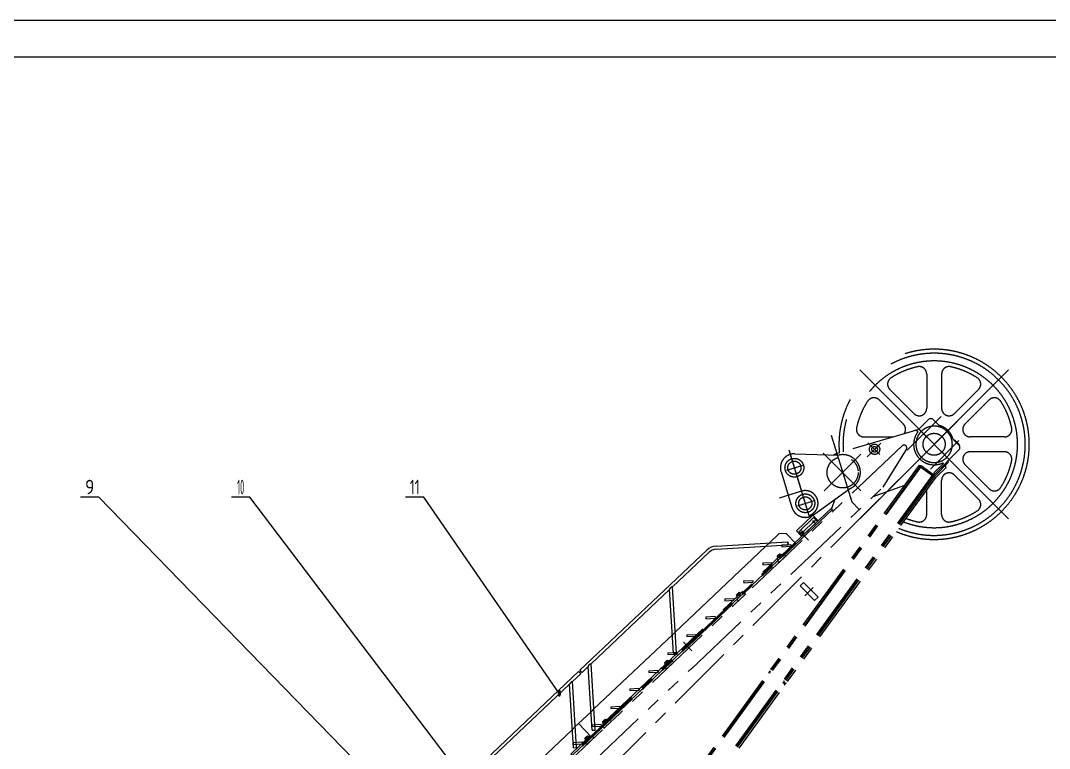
# Model space of a CAD drawing. Header units: millimetres. Extents: x 0 to 42000, y -1158 to 29700.
# Drawn here: x 14557 to 28569, y 19782 to 29700 of the extents above; entities that cross this region are included whole.
import ezdxf
from ezdxf.enums import TextEntityAlignment as Align

# ---------------------------------------------------------------- set-up
doc = ezdxf.new("R2010")
doc.units = ezdxf.units.MM
doc.header["$LTSCALE"] = 1000
for name, pattern in [('F', [0.75, 0.5, -0.25]), ('G', [2, 1.25, -0.25, 0.25, -0.25]), ('K', [2.5, 1.25, -0.25, 0.25, -0.25, 0.25, -0.25])]:
    doc.linetypes.add(name, pattern=pattern)
for name, color, linetype in [('01', 7, 'Continuous'), ('02', 1, 'Continuous'), ('04', 2, 'F'), ('05', 4, 'G'), ('07', 6, 'K'), ('11', 3, 'Continuous')]:
    doc.layers.add(name, color=color, linetype=linetype)
doc.styles.get("Standard").update_dxf_attribs({"font": 'isocp', "width": 0.707, "bigfont": 'intecad.shx'})

# ---------------------------------------------------------------- blocks, each defined once
blk = doc.blocks.new('Q7')
at = {"layer": '07', "linetype": 'K', "ltscale": 0.75}
for points in [[(59716, 7165), (59729, 7152), (59754, 7176)], [(60154, 6732), (60155, 6752), (60145, 6741)], [(60122, 6661), (60122, 6690), (60108, 6676)], [(59956, 6553), (59948, 6542), (59965, 6531)], [(57018, 4635), (57003, 4621), (57023, 4612), (57027, 4616)], [(57715, 3872), (57708, 3863), (57709, 3862), (57729, 3866)], [(57733, 3863), (57729, 3866), (57709, 3862), (57729, 3858)]]:
    blk.add_hatch(color=6, dxfattribs=at).paths.add_polyline_path(points)
h = blk.add_hatch(color=6, dxfattribs=at)
h.paths.add_polyline_path([(57723, 3884), (57715, 3872), (57729, 3858)])
h.paths.add_polyline_path([(57715, 3872), (57709, 3864), (57712, 3861), (57729, 3858)])
h.paths.add_polyline_path([(57709, 3864), (57707, 3862), (57712, 3861)])
h = blk.add_hatch(color=6, dxfattribs=at)
h.paths.add_polyline_path([(57723, 3884), (57715, 3872), (57729, 3866), (57735, 3867)])
h.paths.add_polyline_path([(57729, 3866), (57733, 3863), (57735, 3867)])
h = blk.add_hatch(color=6, dxfattribs=at)
h.paths.add_polyline_path([(57918, 3716), (57920, 3719), (57905, 3733), (57898, 3723)])
h.paths.add_polyline_path([(57916, 3747), (57905, 3733), (57920, 3719), (57924, 3725)])
h = blk.add_hatch(color=6, dxfattribs=at)
h.paths.add_polyline_path([(57920, 3720), (57915, 3713), (57930, 3691), (57938, 3702)])
h.paths.add_polyline_path([(57925, 3727), (57920, 3720), (57938, 3702), (57949, 3716)])
at = {"layer": '05', "color": 4, "linetype": 'G', "ltscale": 4}
blk.add_line((58949, 7985), (60976, 5958), dxfattribs=at)
at = {"layer": '05', "color": 4, "linetype": 'G', "ltscale": 0.75}
blk.add_line((60279, 7289), (47232, -5758), dxfattribs=at)
at = {"layer": '07', "color": 6, "linetype": 'K', "ltscale": 4}
for p, q in [((60976, 7985), (58949, 5958)), ((59861, 7929), (59861, 7463)), ((60064, 7929), (60064, 7463)), ((59358, 7720), (59687, 7391)), ((60567, 7720), (60238, 7391)), ((59214, 7577), (59543, 7248)), ((60710, 7577), (60381, 7248)), ((59006, 7073), (59408, 7073)), ((60919, 7073), (60454, 7073)), ((60919, 6870), (60454, 6870)), ((60710, 6367), (60381, 6696)), ((60064, 6015), (60064, 6481)), ((60567, 6224), (60238, 6553)), ((59861, 6015), (59861, 6345))]:
    blk.add_line(p, q, dxfattribs=at)
at = {"layer": '07', "color": 6, "linetype": 'K', "ltscale": 0.75}
for p, q in [((60056, 7353), (59594, 6891)), ((59756, 7178), (59895, 7318)), ((59940, 7318), (59895, 7318)), ((60022, 7236), (59940, 7318)), ((59754, 7176), (58640, 6845)), ((59711, 7169), (59703, 7161)), ((59740, 7141), (59711, 7169)), ((59756, 7178), (59867, 7067)), ((59911, 6634), (60300, 7023)), ((60226, 7032), (60308, 6950)), ((60243, 7030), (60236, 7023)), ((60308, 6966), (60243, 7030)), ((59527, 6951), (53726, 1454)), ((57984, 6899), (58273, 5952)), ((59050, 6802), (59236, 6989)), ((59223, 6832), (59061, 6993)), ((59269, 6390), (59585, 6903)), ((60308, 6905), (59956, 6553)), ((60169, 6765), (60057, 6877)), ((60300, 6958), (60308, 6966)), ((60308, 6950), (60308, 6905)), ((58065, 6844), (58668, 6825)), ((58453, 6852), (58966, 6339)), ((58966, 6839), (58466, 6339)), ((60159, 6727), (59971, 6540)), ((60159, 6727), (60145, 6741)), ((60154, 6732), (60155, 6752)), ((53769, -1553), (59763, 6688)), ((53785, -1565), (59784, 6684)), ((53793, -1571), (59780, 6662)), ((57877, 6598), (57927, 6432)), ((57957, 6622), (58179, 6690)), ((59763, 6688), (59778, 6677)), ((59780, 6662), (59939, 6546)), ((59784, 6684), (59959, 6557)), ((60088, 6712), (59962, 6586)), ((60125, 6658), (59990, 6523)), ((60088, 6712), (60081, 6719)), ((60125, 6658), (60108, 6676)), ((60122, 6661), (60122, 6690)), ((53952, -1686), (59951, 6562)), ((53960, -1692), (59959, 6557)), ((53976, -1704), (59971, 6540)), ((53996, -1718), (59990, 6523)), ((59965, 6531), (59948, 6542)), ((59965, 6531), (59956, 6553)), ((56651, 3910), (59269, 6390)), ((57927, 6432), (57975, 6277)), ((58319, 6013), (58809, 6365)), ((59559, 6410), (59127, 6256)), ((57975, 6277), (58025, 6112)), ((58106, 6136), (58342, 6209)), ((58610, 6223), (58564, 6095)), ((58566, 6102), (53694, 1486)), ((58576, 6083), (53708, 1472)), ((58564, 6095), (58593, 6066)), ((58087, 5792), (58312, 6006)), ((58321, 5973), (58119, 5781)), ((58350, 5943), (58148, 5751)), ((58373, 5919), (58170, 5727)), ((58336, 5902), (58308, 5932)), ((58312, 6006), (58375, 5939)), ((58373, 5919), (58321, 5973)), ((58364, 5928), (58375, 5939)), ((58087, 5792), (58150, 5726)), ((58170, 5727), (58119, 5781)), ((58142, 5781), (58251, 5667)), ((58152, 5755), (58203, 5803)), ((58154, 5799), (58194, 5757)), ((58189, 5762), (58163, 5790)), ((58150, 5726), (58161, 5736)), ((58137, 5042), (58183, 5087)), ((58381, 4889), (58183, 5087)), ((58335, 4844), (58137, 5042)), ((58199, 4906), (58313, 5019)), ((58335, 4844), (58381, 4889)), ((57025, 4614), (57011, 4628)), ((57025, 4614), (57011, 4628)), ((57027, 4616), (57018, 4635)), ((57023, 4612), (57003, 4621)), ((56551, 4274), (56660, 4159)), ((53892, 1296), (56657, 3916)), ((57735, 3867), (57707, 3862)), ((57708, 3863), (57729, 3858)), ((57733, 3863), (57715, 3872)), ((57735, 3867), (57723, 3884)), ((57918, 3716), (57898, 3723)), ((57920, 3719), (57904, 3731)), ((57920, 3719), (57905, 3733)), ((57915, 3713), (57930, 3691)), ((57924, 3725), (57916, 3747)), ((57925, 3727), (57949, 3716))]:
    blk.add_line(p, q, dxfattribs=at)
at = {"layer": '07', "color": 6, "linetype": 'K'}
for p, q in [((58562, 7095), (58840, 6186)), ((57988, 6885), (58147, 6366)), ((58157, 6333), (57850, 6239)), ((58818, 6258), (58840, 6186)), ((58840, 6186), (58946, 6080))]:
    blk.add_line(p, q, dxfattribs=at)
at = {"layer": '07', "color": 6, "linetype": 'K', "ltscale": 0.75}
for centre, radius in [((59962, 6972), 150), ((59151, 6904), 70), ((59151, 6904), 38), ((58059, 6653), 89.5), ((58716, 6589), 212), ((58207, 6167), 89.5), ((58323, 5917), 8.75), ((58175, 5777), 8.75)]:
    blk.add_circle(centre, radius, dxfattribs=at)
at = {"layer": '07', "color": 6, "linetype": 'K'}
for centre in [(58059, 6653), (58208, 6168)]:
    blk.add_circle(centre, 128, dxfattribs=at)
at = {"layer": '07', "color": 6, "linetype": 'K', "ltscale": 4}
for centre, radius, start, end in [((59962, 6972), 1296, 246.7472, 185.2182), ((59962, 6972), 1241, 247.3165, 184.7134), ((59962, 6972), 1136, 248.5718, 183.601), ((59962, 6972), 1080, 102.0097, 122.9903), ((59759, 7929), 102, 360, 102.0097), ((60166, 7929), 102, 77.9903, 180), ((59962, 6972), 1080, 57.0097, 77.9903), ((59430, 7792), 102, 122.9903, 225), ((60495, 7792), 102, 315, 57.0097), ((59142, 7504), 102, 45, 147.0097), ((60783, 7504), 102, 32.9903, 135), ((59962, 6972), 1080, 147.0097, 167.9903), ((59759, 7463), 102, 225, 360), ((60166, 7463), 102, 180, 315), ((59962, 6972), 1080, 12.0097, 32.9903), ((59006, 7175), 102, 167.9903, 270), ((59471, 7175), 102, 325.0758, 45), ((60454, 7175), 102, 135, 270), ((60919, 7175), 102, 270, 12.0097), ((60454, 6768), 102, 90, 225), ((60919, 6768), 102, 347.9903, 90), ((59962, 6972), 1080, 327.0097, 347.9903), ((60166, 6481), 102, 45, 180), ((60783, 6439), 102, 225, 327.0097), ((60495, 6152), 102, 302.9903, 45), ((59962, 6972), 1080, 282.0097, 302.9903), ((59962, 6972), 1080, 249.354, 257.9903), ((59759, 6015), 102, 257.9903, 360), ((60166, 6015), 102, 180, 282.0097)]:
    blk.add_arc(centre, radius, start, end, dxfattribs=at)
at = {"layer": '07', "color": 6, "linetype": 'K', "ltscale": 0.75}
for centre, radius, start, end in [((59962, 6972), 248, 135, 225), ((59962, 6972), 248, 45, 135), ((60040, 7253), 25, 225, 254.5573), ((59962, 6972), 267, 15.4427, 74.5573), ((59962, 6972), 248, 315, 45), ((59962, 6972), 279, 142.8281, 295.0926), ((60244, 7050), 25, 195.4427, 225), ((59553, 6923), 37.9, 328.1254, 134.5847), ((58059, 6653), 190, 132.1257, 197), ((58059, 6653), 190, 87.7569, 132.1257), ((58716, 6589), 267, 106.5913, 116.5946), ((58716, 6589), 242, 292.4216, 101.5784), ((59962, 6972), 248, 225, 315), ((59976, 6572), 19, 135, 225), ((58207, 6167), 190, 197, 261.7104), ((58207, 6167), 190, 261.7104, 305.745)]:
    blk.add_arc(centre, radius, start, end, dxfattribs=at)
at = {"layer": '07', "color": 6, "linetype": 'K'}
blk.add_arc((58208, 6168), 173, 287.0608, 107.0608, dxfattribs=at)
blk = doc.blocks.new('13-1')
at = {"ltscale": 1.5}
for p, q in [((40551, 46360), (41110, 47026)), ((40583, 46333), (41165, 47026)), ((40989, 47065), (40989, 47029)), ((40992, 47065), (40989, 47065)), ((40992, 47029), (40989, 47029)), ((40992, 47068), (43371, 47068)), ((40992, 47068), (40992, 47026)), ((40992, 47026), (41110, 47026)), ((41165, 47026), (42634, 47026)), ((42076, 46360), (42634, 47026)), ((42108, 46333), (42690, 47026)), ((42690, 47026), (43371, 47026)), ((43476, 46988), (44223, 46361)), ((43503, 47020), (44250, 46394)), ((40478, 46553), (40713, 46553)), ((40478, 46299), (40478, 46553)), ((40768, 46553), (42238, 46553)), ((42293, 46553), (43994, 46553)), ((44060, 46553), (44238, 46553)), ((44313, 46489), (44238, 46553)), ((44313, 46299), (44313, 46489)), ((40478, 46299), (44313, 46299)), ((40551, 46360), (40583, 46333)), ((42076, 46360), (42108, 46333))]:
    blk.add_line(p, q, dxfattribs=at)
for p, q in [((44250, 46394), (44223, 46361)), ((44250, 46389), (44227, 46362)), ((40701, 46299), (40681, 46268)), ((40814, 46299), (40833, 46268)), ((41869, 46299), (41849, 46268)), ((41982, 46299), (42001, 46268)), ((43216, 46299), (43196, 46268)), ((43329, 46299), (43348, 46268)), ((43978, 46299), (43958, 46268)), ((44091, 46299), (44110, 46268))]:
    blk.add_line(p, q)
at = {"ltscale": 2}
for p, q in [((40681, 46268), (40833, 46268)), ((41849, 46268), (42001, 46268)), ((43196, 46268), (43348, 46268)), ((43958, 46268), (44110, 46268))]:
    blk.add_line(p, q, dxfattribs=at)
at = {"ltscale": 1.5}
for centre in [(40757, 46324), (41925, 46324), (43272, 46324), (44034, 46324)]:
    blk.add_circle(centre, 11, dxfattribs=at)
for centre in [(41137, 46986), (42662, 46986)]:
    blk.add_arc(centre, 49.1, 55.775, 124.225, dxfattribs=at)
at = {"layer": '01', "color": 7, "linetype": 'Continuous', "ltscale": 1.5}
for p, q in [((44248, 46391), (44250, 46389)), ((44225, 46364), (44227, 46362))]:
    blk.add_line(p, q, dxfattribs=at)
at = {"layer": '01', "color": 7, "linetype": 'Continuous'}
for p, q in [((40757, 46341), (40742, 46332)), ((40742, 46332), (40742, 46316)), ((40742, 46316), (40757, 46308)), ((40772, 46332), (40757, 46341)), ((40757, 46308), (40772, 46316)), ((40772, 46316), (40772, 46332)), ((41925, 46341), (41910, 46332)), ((41910, 46332), (41910, 46316)), ((41910, 46316), (41925, 46308)), ((41940, 46332), (41925, 46341)), ((41925, 46308), (41940, 46316)), ((41940, 46316), (41940, 46332)), ((43272, 46341), (43257, 46332)), ((43257, 46332), (43257, 46316)), ((43257, 46316), (43272, 46308)), ((43287, 46332), (43272, 46341)), ((43272, 46308), (43287, 46316)), ((43287, 46316), (43287, 46332)), ((44034, 46341), (44019, 46332)), ((44019, 46332), (44019, 46316)), ((44019, 46316), (44034, 46308)), ((44049, 46332), (44034, 46341)), ((44034, 46308), (44049, 46316)), ((44049, 46316), (44049, 46332))]:
    blk.add_line(p, q, dxfattribs=at)
for radius in [205, 163]:
    blk.add_arc((43371, 46863), radius, 50, 90, dxfattribs=at)
at = {"layer": '04', "color": 2, "linetype": 'F'}
for p, q in [((40713, 46553), (40768, 46553)), ((42238, 46553), (42293, 46553))]:
    blk.add_line(p, q, dxfattribs=at)
at = {"layer": '04'}
for p, q in [((43994, 46553), (44060, 46553)), ((40598, 46418), (40582, 46399)), ((40582, 46399), (40678, 46318)), ((40598, 46418), (40694, 46337)), ((40955, 46418), (40939, 46399)), ((40939, 46399), (41034, 46318)), ((40955, 46418), (41050, 46337)), ((41311, 46418), (41295, 46399)), ((41295, 46399), (41391, 46318)), ((41311, 46418), (41407, 46337)), ((41667, 46418), (41651, 46399)), ((41651, 46399), (41747, 46318)), ((41667, 46418), (41763, 46337)), ((42023, 46418), (42007, 46399)), ((42007, 46399), (42103, 46318)), ((42023, 46418), (42119, 46337)), ((42380, 46418), (42364, 46399)), ((42364, 46399), (42459, 46318)), ((42380, 46418), (42475, 46337)), ((42736, 46418), (42720, 46399)), ((42720, 46399), (42816, 46318)), ((42736, 46418), (42832, 46337)), ((43092, 46418), (43076, 46399)), ((43076, 46399), (43172, 46318)), ((43092, 46418), (43188, 46337)), ((43448, 46418), (43432, 46399)), ((43432, 46399), (43528, 46318)), ((43448, 46418), (43544, 46337)), ((43805, 46418), (43789, 46399)), ((43789, 46399), (43884, 46318)), ((43805, 46418), (43901, 46337)), ((44161, 46418), (44145, 46399)), ((44145, 46399), (44241, 46318)), ((44161, 46418), (44257, 46337)), ((40694, 46337), (40678, 46318)), ((40732, 46349), (40701, 46299)), ((40746, 46324), (40768, 46324)), ((40782, 46349), (40814, 46299)), ((41050, 46337), (41034, 46318)), ((41407, 46337), (41391, 46318)), ((41763, 46337), (41747, 46318)), ((41900, 46349), (41869, 46299)), ((41950, 46349), (41982, 46299)), ((42119, 46337), (42103, 46318)), ((42475, 46337), (42459, 46318)), ((42832, 46337), (42816, 46318)), ((43188, 46337), (43172, 46318)), ((43247, 46349), (43216, 46299)), ((43297, 46349), (43329, 46299)), ((43544, 46337), (43528, 46318)), ((43901, 46337), (43884, 46318)), ((44009, 46349), (43978, 46299)), ((44059, 46349), (44091, 46299)), ((44257, 46337), (44241, 46318))]:
    blk.add_line(p, q, dxfattribs=at)
at = {"layer": '04', "color": 2, "linetype": 'F', "ltscale": 2}
for p, q in [((40732, 46349), (40782, 46349)), ((41900, 46349), (41950, 46349)), ((43247, 46349), (43297, 46349)), ((44009, 46349), (44059, 46349))]:
    blk.add_line(p, q, dxfattribs=at)
at = {"layer": '04', "color": 2, "linetype": 'F'}
for centre in [(40757, 46324), (41925, 46324), (43272, 46324), (44034, 46324)]:
    blk.add_circle(centre, 11, dxfattribs=at)
at = {"layer": '05', "color": 4, "linetype": 'G', "ltscale": 1.5}
for p, q in [((40720, 46324), (44068, 46324)), ((40757, 46299), (40757, 46352)), ((41925, 46299), (41925, 46352)), ((43272, 46299), (43272, 46352)), ((44034, 46299), (44034, 46356))]:
    blk.add_line(p, q, dxfattribs=at)
blk = doc.blocks.new('12-1')
at = {"ltscale": 1.5}
for p, q in [((49528, 46463), (50087, 47129)), ((49560, 46436), (50142, 47129)), ((50013, 47168), (50013, 47132)), ((50016, 47168), (50013, 47168)), ((50016, 47132), (50013, 47132)), ((50016, 47171), (50016, 47129)), ((50016, 47171), (52035, 47171)), ((50016, 47129), (50087, 47129)), ((50142, 47129), (51828, 47129)), ((51269, 46463), (51828, 47129)), ((51302, 46436), (51883, 47129)), ((51883, 47129), (52035, 47129)), ((52035, 47171), (52035, 47129)), ((52035, 47168), (52038, 47168)), ((52035, 47132), (52038, 47132)), ((52038, 47168), (52038, 47132)), ((49528, 46463), (49560, 46436)), ((51269, 46463), (51302, 46436))]:
    blk.add_line(p, q, dxfattribs=at)
for p, q in [((49616, 46656), (49489, 46507)), ((49616, 46656), (49690, 46656)), ((49745, 46656), (51431, 46656)), ((51486, 46656), (51546, 46656)), ((51546, 46656), (51546, 46402)), ((49489, 46507), (49489, 46402)), ((49489, 46402), (51546, 46402)), ((49662, 46402), (49642, 46371)), ((49775, 46402), (49794, 46371)), ((50475, 46402), (50455, 46371)), ((50588, 46402), (50607, 46371)), ((51440, 46402), (51420, 46371)), ((51546, 46412), (51572, 46371))]:
    blk.add_line(p, q)
at = {"ltscale": 2}
for p, q in [((49642, 46371), (49794, 46371)), ((50455, 46371), (50607, 46371)), ((51420, 46371), (51572, 46371))]:
    blk.add_line(p, q, dxfattribs=at)
at = {"ltscale": 1.5}
for centre in [(50114, 47088), (51856, 47088)]:
    blk.add_arc(centre, 49.1, 55.775, 124.225, dxfattribs=at)
at = {"layer": '01', "color": 7, "linetype": 'Continuous'}
for p, q in [((49718, 46444), (49703, 46435)), ((49703, 46435), (49703, 46419)), ((49703, 46419), (49718, 46411)), ((49733, 46435), (49718, 46444)), ((49718, 46411), (49733, 46419)), ((49733, 46419), (49733, 46435)), ((50531, 46444), (50516, 46435)), ((50516, 46435), (50516, 46419)), ((50516, 46419), (50531, 46411)), ((50546, 46435), (50531, 46444)), ((50531, 46411), (50546, 46419)), ((50546, 46419), (50546, 46435)), ((51496, 46444), (51481, 46435)), ((51481, 46435), (51481, 46419)), ((51481, 46419), (51496, 46411)), ((51511, 46435), (51496, 46444)), ((51496, 46411), (51511, 46419)), ((51511, 46419), (51511, 46435))]:
    blk.add_line(p, q, dxfattribs=at)
at = {"layer": '04'}
for p, q in [((49533, 46521), (49517, 46501)), ((49533, 46521), (49629, 46440)), ((49890, 46521), (49873, 46501)), ((49890, 46521), (49985, 46440)), ((50246, 46521), (50230, 46501)), ((50246, 46521), (50342, 46440)), ((50602, 46521), (50586, 46501)), ((50602, 46521), (50698, 46440)), ((50958, 46521), (50942, 46501)), ((50958, 46521), (51054, 46440)), ((51315, 46521), (51299, 46501)), ((51315, 46521), (51410, 46440)), ((49517, 46501), (49613, 46421)), ((49629, 46440), (49613, 46421)), ((49693, 46452), (49662, 46402)), ((49743, 46452), (49775, 46402)), ((49873, 46501), (49969, 46421)), ((49985, 46440), (49969, 46421)), ((50230, 46501), (50325, 46421)), ((50342, 46440), (50325, 46421)), ((50506, 46452), (50475, 46402)), ((50556, 46452), (50588, 46402)), ((50586, 46501), (50682, 46421)), ((50698, 46440), (50682, 46421)), ((50942, 46501), (51038, 46421)), ((51054, 46440), (51038, 46421)), ((51299, 46501), (51394, 46421)), ((51410, 46440), (51394, 46421))]:
    blk.add_line(p, q, dxfattribs=at)
at = {"layer": '04', "color": 2, "linetype": 'F'}
for p, q in [((49745, 46656), (49690, 46656)), ((51431, 46656), (51486, 46656)), ((51471, 46452), (51440, 46402)), ((51521, 46452), (51546, 46412))]:
    blk.add_line(p, q, dxfattribs=at)
at = {"layer": '04', "color": 2, "linetype": 'F', "ltscale": 2}
for p, q in [((49693, 46452), (49743, 46452)), ((50506, 46452), (50556, 46452)), ((51471, 46452), (51521, 46452))]:
    blk.add_line(p, q, dxfattribs=at)
at = {"layer": '04', "color": 2, "linetype": 'F'}
for centre in [(49718, 46427), (50531, 46427), (51496, 46427)]:
    blk.add_circle(centre, 11, dxfattribs=at)
at = {"layer": '05', "color": 4, "linetype": 'G'}
for p, q in [((49682, 46427), (51223, 46427)), ((49718, 46455), (49718, 46402)), ((50531, 46455), (50531, 46402)), ((51223, 46427), (51529, 46427)), ((51496, 46452), (51496, 46402))]:
    blk.add_line(p, q, dxfattribs=at)
at = {"layer": '05'}
for p, q in [((49740, 46427), (49700, 46427)), ((49718, 46448), (49718, 46406)), ((50553, 46427), (50513, 46427)), ((50531, 46448), (50531, 46406)), ((51518, 46427), (51478, 46427)), ((51496, 46448), (51496, 46406))]:
    blk.add_line(p, q, dxfattribs=at)
at = {"layer": '05', "color": 4, "linetype": 'G', "ltscale": 2}
for p, q in [((49703, 46427), (49735, 46427)), ((49718, 46412), (49718, 46442)), ((50516, 46427), (50548, 46427)), ((50531, 46412), (50531, 46442)), ((51481, 46427), (51513, 46427)), ((51496, 46412), (51496, 46442))]:
    blk.add_line(p, q, dxfattribs=at)
blk = doc.blocks.new('*U168')
at = {"layer": '01'}
blk.add_lwpolyline([(415, 292), (25, 292)], dxfattribs=at)
at = {"layer": '02'}
blk.add_lwpolyline([(420, 297), (0, 297)], dxfattribs=at)

msp = doc.modelspace()

# ---------------------------------------------------------------- linework, layer by layer
at = {"layer": '02'}
for p, q in [((15622.187, 23204.934), (15374.187, 23204.934)), ((19718.494, 18993.677), (15622.187, 23204.934)), ((17678.45, 23204.934), (17430.45, 23204.934)), ((20468.051, 19528.953), (17678.45, 23204.934)), ((20049.068, 23204.934), (19801.068, 23204.934)), ((21895.004, 20524.719), (20049.068, 23204.934))]:
    msp.add_line(p, q, dxfattribs=at)

# ---------------------------------------------------------------- block references
at = {"rotation": 43.44999999985906}
for name, p in [('13-1', (24785.322, -41513.872)), ('12-1', (16820.842, -49200.368))]:
    msp.add_blockref(name, p, dxfattribs=at)
at = {"layer": '04', "xscale": 100, "yscale": 100, "zscale": 100}
msp.add_blockref('*U168', (0, 0), dxfattribs=at)
at = {"layer": '05'}
msp.add_blockref('Q7', (-32963.262, 16953.905), dxfattribs=at)

# ---------------------------------------------------------------- texts
at = {"layer": '02', "width": 0.605172}
msp.add_text('\\M+5A1F1', height=80, dxfattribs=at).set_placement((21871.004, 20484.719), (21919.004, 20484.719), align=Align.FIT)
at = {"layer": '11'}
for s, height, width, p, p2 in [('9', 197.99, 1.024555, (15435.141, 23244.934), (15561.232, 23244.934)), ('10', 197.9899, 0.47098, (17505.457, 23244.934), (17603.443, 23244.934)), ('11', 197.9899, 0.798543, (19857.874, 23244.934), (19992.262, 23244.934))]:
    msp.add_text(s, height=height, dxfattribs=dict(at, width=width)).set_placement(p, p2, align=Align.FIT)

doc.saveas('drawing.dxf')
